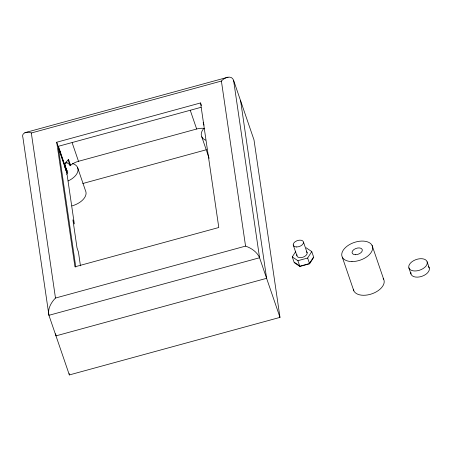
<?xml version="1.0" encoding="UTF-8"?>
<svg xmlns="http://www.w3.org/2000/svg" width="452" height="452" viewBox="0 0 452 452"><rect width="100%" height="100%" fill="white"/><g stroke="black" fill="none" stroke-linecap="round" stroke-linejoin="round"><path stroke-width="0.68" d="M64.896 165.02L66.834 170.963L64.896 165.02A13.368 7.78 -18.9 0 1 68.105 160.002L68.523 159.347L70.495 165.104L70.077 165.76L68.105 160.002M64.625 165.443L64.399 165.794L66.371 171.551L66.597 171.201L56.715 142.244L200.558 102.943L201.462 105.576M306.145 247.803L311.767 251.583L313.739 257.341L309.614 263.787L299.874 266.454L294.252 262.668L292.28 256.911L295.653 251.634M292.28 256.911L297.902 260.691L307.642 258.03L311.767 251.583M313.264 257.47L309.343 263.606L300.071 266.138L294.727 262.539M279.98 317.389L259.567 257.753C257.103 251.95 251.357 248.097 245.56 246.108L55.483 298.043C51.155 302.473 47.387 308.925 48.935 315.304L69.354 374.934L279.98 317.389L253.996 139.883L233.577 80.247C231.52 74.586 224.203 77.721 221.395 81.055L31.318 132.99C27.804 131.125 20.798 132.639 22.95 137.798L48.935 315.304L259.567 257.753L233.577 80.247M24.82 132.702L228.034 77.179M201.027 107.316L58.381 146.29L66.834 170.963M70.077 165.76A13.368 7.78 -18.9 0 1 78.507 161.296L196.66 129.012A13.368 7.78 -18.9 0 1 204.654 128.475M82.818 183.501L206.383 149.742M203.728 122.944L203.157 122.56L204.033 125.119M65.998 162.076L70.495 165.104M427.14 261.815A9.622 5.599 -18.9 0 1 414.863 270.98A9.622 5.599 -18.9 0 1 412.009 261.708A9.622 5.599 -18.9 0 1 427.14 261.815L429.253 267.985M408.868 267.855L410.981 274.025M372.103 245.476L383.652 279.2M342.294 257.154L353.837 290.879M303.501 242.153L307.162 252.843M307.642 258.03L309.614 263.787M293.224 244.956L296.885 255.651M297.902 260.691L299.874 266.454M201.795 136.843L209.152 158.336M190.326 110.508L196.66 129.012M72.167 142.792L78.507 161.296M77.49 167.274L85.513 190.716A16.04 9.334 -18.9 0 1 71.975 205.897M66.8 172.591L58.353 147.917L75.8 267.081M240.617 100.813L266.607 278.319L55.975 335.864L55.669 333.768M221.395 81.055L245.56 246.108M200.558 102.943L218.796 227.509L74.953 266.81L56.715 142.244M66.597 171.201L74.326 223.977L72.913 219.864L77.021 247.888L78.428 252.001L80.456 265.844M69.15 373.538L69.354 374.934M31.318 132.99L55.483 298.043M306.631 251.798A5.345 3.113 -18.9 0 1 302.733 257.29A5.345 3.113 -18.9 0 1 296.958 254.742M60.065 151.154A5.345 3.113 -18.9 0 1 59.89 151.499M383.143 278.364A16.04 9.334 -18.9 0 1 372.29 293.687A16.04 9.334 -18.9 0 1 353.334 289.252M428.185 266.375A9.622 5.599 -18.9 0 1 422.061 276.257A9.622 5.599 -18.9 0 1 410.874 272.466M65.89 169.918A5.345 3.113 -18.9 0 1 66.54 174.325M72.512 163.528A16.04 9.334 -18.9 0 1 68.139 180.936M65.506 162.974A16.04 9.334 -18.9 0 1 66.986 162.878M205.598 140.16A16.04 9.334 -18.9 0 1 203.875 128.385M296.619 246.973A5.345 3.113 -18.9 0 0 303.439 241.876A5.345 3.113 -18.9 0 0 295.032 241.814A5.345 3.113 -18.9 0 0 296.619 246.973M351.961 261.561A16.04 9.334 -18.9 0 0 372.425 246.283A16.04 9.334 -18.9 0 0 347.204 246.103A16.04 9.334 -18.9 0 0 351.961 261.561M355.453 254.73A5.345 3.113 -18.9 0 0 362.272 249.64A5.345 3.113 -18.9 0 0 353.865 249.577A5.345 3.113 -18.9 0 0 355.453 254.73"/></g></svg>
